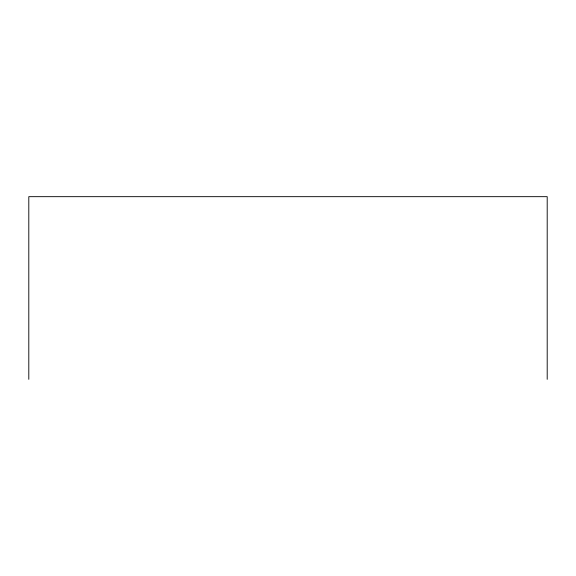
<?xml version="1.0" encoding="UTF-8"?>
<svg xmlns="http://www.w3.org/2000/svg" width="576" height="576" viewBox="0 0 576 576"><rect width="100%" height="100%" fill="white"/><g stroke="black" fill="none" stroke-linecap="round" stroke-linejoin="round"><path stroke-width="0.86" d="M547.2 379.332L547.2 196.668L28.8 196.668L28.8 379.332"/></g></svg>
